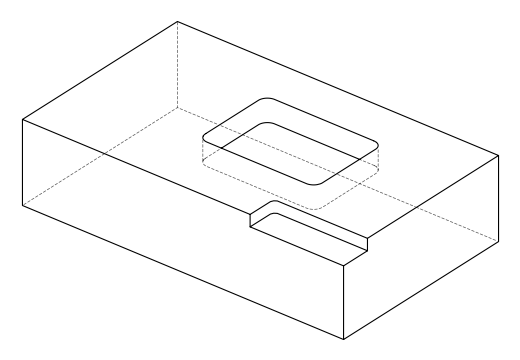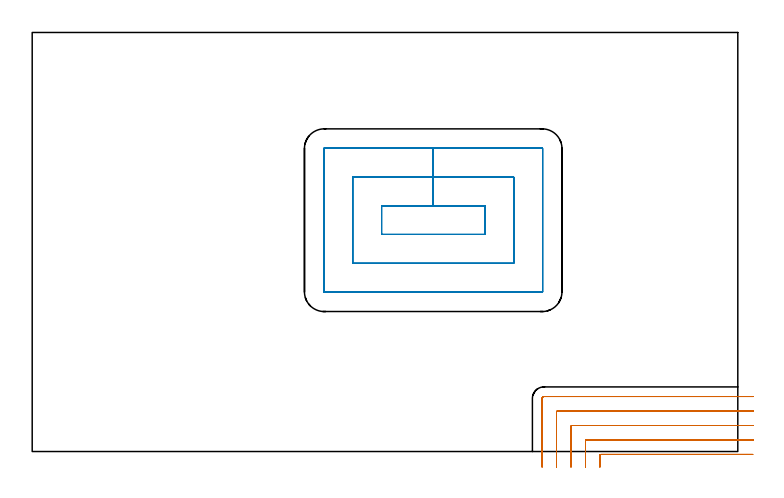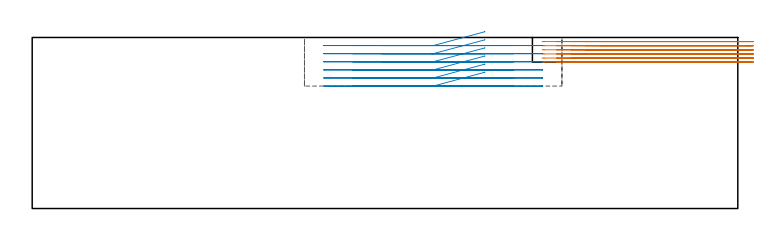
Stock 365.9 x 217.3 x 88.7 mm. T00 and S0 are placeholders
(PLAN: 2 operations, 1 tool changes, 18 min)
(1 MILL_CORNER_NOTCH_RECTANGULAR | CORNER_NOTCH_RECTANGULAR | NXT0201_013 | Follow Part, ap 2.5, ae 75% | 7.69 min | 45569 mm3)
(2 MILL_RECTANGULAR_POCKET | POCKET_RECTANGULAR_STRAIGHT | UGT0201_136 | Follow Part, ap 5, ae 75% | 10.29 min | 316396 mm3)
(TOOL NXT0201_013 | ENDMILL 10mm | D10 FL30 Z4)
(TOOL UGT0201_136 | Carbide End Mill 20.0 | D20 FL30 Z4)
(OP 1 MILL_CORNER_NOTCH_RECTANGULAR)
G17 G21 G94 G90
T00 M6
G54
G17 G0 G90 X373.67 Y-1.5 S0 M3
G43 Z98.7 H0
Z86.567
G94 G1 X370.67 F250.
X294.896 F500.
G3 X294.4 Y-1.996 R0.5
G1 Y-5.
Y-8. F250.
G0 Z98.7
X373.9 Y6.
Z86.567
G1 X370.9
X287.396 F500.
G3 X286.9 Y5.504 R0.5
G1 Y-5.
Y-8. F250.
G0 Z98.7
X373.9 Y13.5
Z86.567
G1 X370.9
X279.897 F500.
G3 X279.4 Y13.003 R0.5
G1 Y-5.
Y-8. F250.
G0 Z98.7
X373.9 Y21.
Z86.567
G1 X370.9
X272.397 F500.
G3 X271.9 Y20.503 R0.5
G1 Y-5.
Y-8. F250.
G0 Z98.7
X373.9 Y28.5
Z86.567
G1 X370.9
X265.4 F500.
G3 X264.4 Y27.5 R1.
G1 Y-5.
Y-8. F250.
G0 Z98.7
X373.67 Y-1.5
Z84.433
G1 X370.67
X294.896 F500.
G3 X294.4 Y-1.996 R0.5
G1 Y-5.
Y-8. F250.
G0 Z98.7
X373.9 Y6.
Z84.433
G1 X370.9
X287.396 F500.
G3 X286.9 Y5.504 R0.5
G1 Y-5.
Y-8. F250.
G0 Z98.7
X373.9 Y13.5
Z84.433
G1 X370.9
X279.897 F500.
G3 X279.4 Y13.003 R0.5
G1 Y-5.
Y-8. F250.
G0 Z98.7
X373.9 Y21.
Z84.433
G1 X370.9
X272.397 F500.
G3 X271.9 Y20.503 R0.5
G1 Y-5.
Y-8. F250.
G0 Z98.7
X373.9 Y28.5
Z84.433
G1 X370.9
X265.4 F500.
G3 X264.4 Y27.5 R1.
G1 Y-5.
Y-8. F250.
G0 Z98.7
X373.67 Y-1.5
Z82.3
G1 X370.67
X294.896 F500.
G3 X294.4 Y-1.996 R0.5
G1 Y-5.
Y-8. F250.
G0 Z98.7
X373.9 Y6.
Z82.3
G1 X370.9
X287.396 F500.
G3 X286.9 Y5.504 R0.5
G1 Y-5.
Y-8. F250.
G0 Z98.7
X373.9 Y13.5
Z82.3
G1 X370.9
X279.897 F500.
G3 X279.4 Y13.003 R0.5
G1 Y-5.
Y-8. F250.
G0 Z98.7
X373.9 Y21.
Z82.3
G1 X370.9
X272.397 F500.
G3 X271.9 Y20.503 R0.5
G1 Y-5.
Y-8. F250.
G0 Z98.7
X373.9 Y28.5
Z82.3
G1 X370.9
X265.4 F500.
G3 X264.4 Y27.5 R1.
G1 Y-5.
Y-8. F250.
G0 Z98.7
X373.67 Y-1.5
Z80.167
G1 X370.67
X294.896 F500.
G3 X294.4 Y-1.996 R0.5
G1 Y-5.
Y-8. F250.
G0 Z98.7
X373.9 Y6.
Z80.167
G1 X370.9
X287.396 F500.
G3 X286.9 Y5.504 R0.5
G1 Y-5.
Y-8. F250.
G0 Z98.7
X373.9 Y13.5
Z80.167
G1 X370.9
X279.897 F500.
G3 X279.4 Y13.003 R0.5
G1 Y-5.
Y-8. F250.
G0 Z98.7
X373.9 Y21.
Z80.167
G1 X370.9
X272.397 F500.
G3 X271.9 Y20.503 R0.5
G1 Y-5.
Y-8. F250.
G0 Z98.7
X373.9 Y28.5
Z80.167
G1 X370.9
X265.4 F500.
G3 X264.4 Y27.5 R1.
G1 Y-5.
Y-8. F250.
G0 Z98.7
X373.67 Y-1.5
Z78.033
G1 X370.67
X294.896 F500.
G3 X294.4 Y-1.996 R0.5
G1 Y-5.
Y-8. F250.
G0 Z98.7
X373.9 Y6.
Z78.033
G1 X370.9
X287.396 F500.
G3 X286.9 Y5.504 R0.5
G1 Y-5.
Y-8. F250.
G0 Z98.7
X373.9 Y13.5
Z78.033
G1 X370.9
X279.897 F500.
G3 X279.4 Y13.003 R0.5
G1 Y-5.
Y-8. F250.
G0 Z98.7
X373.9 Y21.
Z78.033
G1 X370.9
X272.397 F500.
G3 X271.9 Y20.503 R0.5
G1 Y-5.
Y-8. F250.
G0 Z98.7
X373.9 Y28.5
Z78.033
G1 X370.9
X265.4 F500.
G3 X264.4 Y27.5 R1.
G1 Y-5.
Y-8. F250.
G0 Z98.7
X373.67 Y-1.5
Z75.9
G1 X370.67
X294.896 F500.
G3 X294.4 Y-1.996 R0.5
G1 Y-5.
Y-8. F250.
G0 Z98.7
X373.9 Y6.
Z75.9
G1 X370.9
X287.396 F500.
G3 X286.9 Y5.504 R0.5
G1 Y-5.
Y-8. F250.
G0 Z98.7
X373.9 Y13.5
Z75.9
G1 X370.9
X279.897 F500.
G3 X279.4 Y13.003 R0.5
G1 Y-5.
Y-8. F250.
G0 Z98.7
X373.9 Y21.
Z75.9
G1 X370.9
X272.397 F500.
G3 X271.9 Y20.503 R0.5
G1 Y-5.
Y-8. F250.
G0 Z98.7
X373.9 Y28.5
Z75.9
G1 X370.9
X265.4 F500.
G3 X264.4 Y27.5 R1.
G1 Y-5.
Y-8. F250.
G0 Z98.7
M5
M2
(OP 2 MILL_RECTANGULAR_POCKET)
G17 G21 G94 G90
T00 M6
G54
G17 G0 G90 X234.7 Y127.179 S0 M3
G43 Z98.7 H0
Z91.7
G94 G1 Y127.3 Z91.668 F250.
X207.95 Z84.5
X181.2 F500.
Y112.6
X234.7
Y127.3
X207.95
Y142.3
X166.2
Y97.6
X249.7
Y142.3
X207.95
Y157.3
X151.4
G3 X151.2 Y157.1 R0.2
G1 Y82.8
G3 X151.4 Y82.6 R0.2
G1 X264.5
G3 X264.7 Y82.8 R0.2
G1 Y157.1
G3 X264.5 Y157.3 R0.2
G1 X207.95
X206.95
G0 X234.7 Y127.179 Z87.5
G1 Y127.3 Z87.468 F250.
X207.95 Z80.3
X181.2 F500.
Y112.6
X234.7
Y127.3
X207.95
Y142.3
X166.2
Y97.6
X249.7
Y142.3
X207.95
Y157.3
X151.4
G3 X151.2 Y157.1 R0.2
G1 Y82.8
G3 X151.4 Y82.6 R0.2
G1 X264.5
G3 X264.7 Y82.8 R0.2
G1 Y157.1
G3 X264.5 Y157.3 R0.2
G1 X207.95
X206.95
G0 X234.7 Y127.179 Z83.3
G1 Y127.3 Z83.268 F250.
X207.95 Z76.1
X181.2 F500.
Y112.6
X234.7
Y127.3
X207.95
Y142.3
X166.2
Y97.6
X249.7
Y142.3
X207.95
Y157.3
X151.4
G3 X151.2 Y157.1 R0.2
G1 Y82.8
G3 X151.4 Y82.6 R0.2
G1 X264.5
G3 X264.7 Y82.8 R0.2
G1 Y157.1
G3 X264.5 Y157.3 R0.2
G1 X207.95
X206.95
G0 X234.7 Y127.179 Z79.1
G1 Y127.3 Z79.068 F250.
X207.95 Z71.9
X181.2 F500.
Y112.6
X234.7
Y127.3
X207.95
Y142.3
X166.2
Y97.6
X249.7
Y142.3
X207.95
Y157.3
X151.4
G3 X151.2 Y157.1 R0.2
G1 Y82.8
G3 X151.4 Y82.6 R0.2
G1 X264.5
G3 X264.7 Y82.8 R0.2
G1 Y157.1
G3 X264.5 Y157.3 R0.2
G1 X207.95
X206.95
G0 X234.7 Y127.179 Z74.9
G1 Y127.3 Z74.868 F250.
X207.95 Z67.7
X181.2 F500.
Y112.6
X234.7
Y127.3
X207.95
Y142.3
X166.2
Y97.6
X249.7
Y142.3
X207.95
Y157.3
X151.4
G3 X151.2 Y157.1 R0.2
G1 Y82.8
G3 X151.4 Y82.6 R0.2
G1 X264.5
G3 X264.7 Y82.8 R0.2
G1 Y157.1
G3 X264.5 Y157.3 R0.2
G1 X207.95
X206.95
G0 X234.7 Y127.179 Z70.7
G1 Y127.3 Z70.668 F250.
X207.95 Z63.5
X181.2 F500.
Y112.6
X234.7
Y127.3
X207.95
Y142.3
X166.2
Y97.6
X249.7
Y142.3
X207.95
Y157.3
X151.4
G3 X151.2 Y157.1 R0.2
G1 Y82.8
G3 X151.4 Y82.6 R0.2
G1 X264.5
G3 X264.7 Y82.8 R0.2
G1 Y157.1
G3 X264.5 Y157.3 R0.2
G1 X207.95
X206.95
G0 Z98.7
M5
M2
